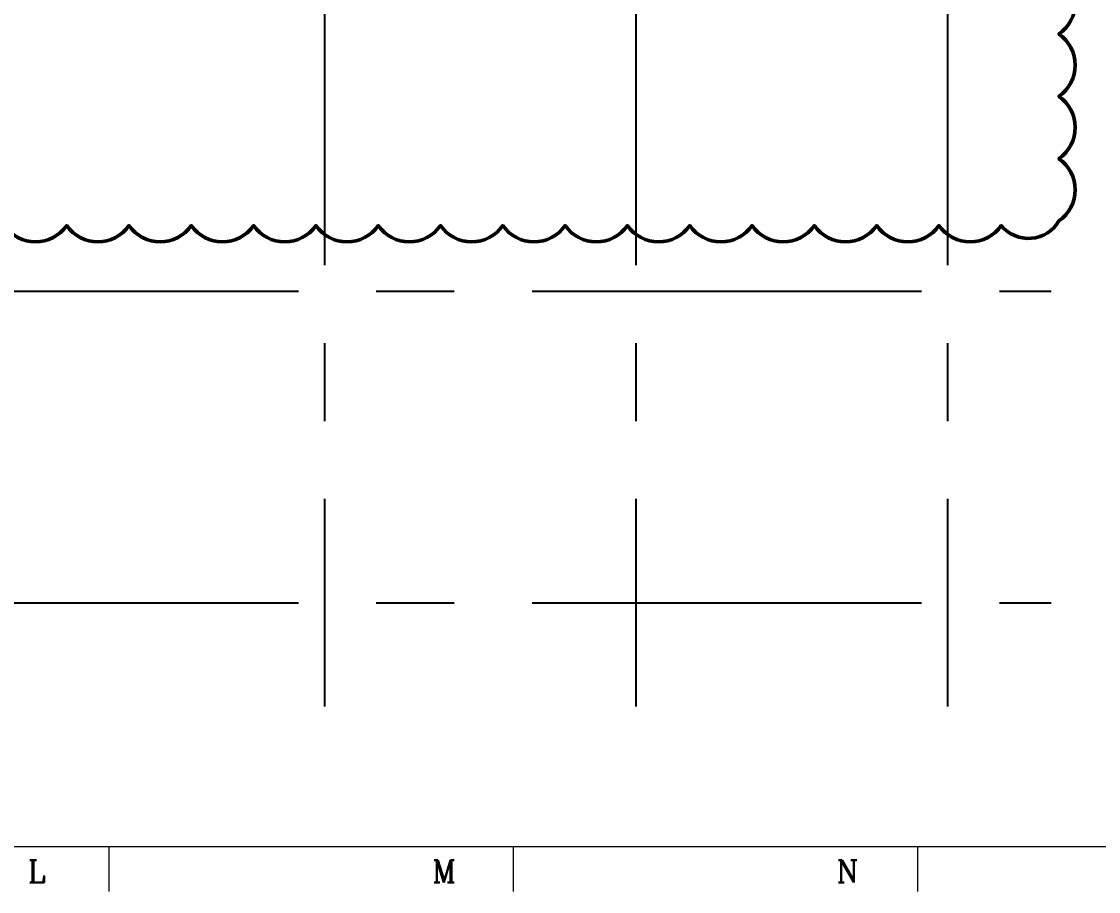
# Model space of a CAD drawing. Header units: millimetres. Extents: x -300 to 383236, y -195106 to -144646.
# Drawn here: x 125229 to 135599, y -194483 to -186104 of the extents above; entities that cross this region are included whole.
import ezdxf

# ---------------------------------------------------------------- set-up
doc = ezdxf.new("R2010")
doc.units = ezdxf.units.MM
doc.header["$LTSCALE"] = 60
doc.linetypes.add('CENTER', pattern=[2, 1.25, -0.25, 0.25, -0.25])
doc.layers.add('1', color=7, linetype='Continuous')
doc.layers.add('1CEN', color=20, linetype='CENTER')
doc.layers.add('C_REV', color=4, linetype='Continuous', lineweight=50)
doc.layers.add('TAN-TIT', color=30, linetype='Continuous', lineweight=0)
doc.styles.add('COM', font='COMPLEX', dxfattribs={"height": 5})

# ---------------------------------------------------------------- blocks, each defined once
blk = doc.blocks.new('BORDER')
at = {"layer": 'TAN-TIT'}
for p, q in [((4977, 3520), (232823, 3520)), ((160720, 3520), (160720, 2078)), ((173699, 3520), (173699, 2078)), ((186677, 3520), (186677, 2078))]:
    blk.add_line(p, q, dxfattribs=at)
at = {"layer": 'TAN-TIT', "style": 'COM'}
for s, p in [('L', (158124, 2366)), ('M', (171103, 2366)), ('N', (184082, 2366))]:
    blk.add_text(s, height=721, dxfattribs=at).set_placement(p)

msp = doc.modelspace()

# ---------------------------------------------------------------- linework, layer by layer
at = {"layer": '1CEN', "color": 1, "ltscale": 50}
for p, q in [((128144.9, -154702.1), (128144.9, -192702.1)), ((131144.9, -154702.1), (131144.9, -192702.1)), ((134144.9, -154702.1), (134144.9, -192702.1)), ((82144.9, -188702.1), (135144.9, -188702.1)), ((82144.9, -191702.1), (135144.9, -191702.1))]:
    msp.add_line(p, q, dxfattribs=at)
at = {"layer": 'C_REV'}
msp.add_lwpolyline([(135218.8, -185625.2, -0.5205671), (135218.8, -186225.2, -0.5205671), (135218.8, -186825.2, -0.5205671), (135218.8, -187425.2, -0.5205671), (135218.8, -188025.2, -0.5205671), (134663.4, -188069.7, -0.5205671), (134063.4, -188069.7, -0.5205671), (133463.4, -188069.7, -0.5205671), (132863.4, -188069.7, -0.5205671), (132263.4, -188069.7, -0.5205671), (131663.4, -188069.7, -0.5205671), (131063.4, -188069.7, -0.5205671), (130463.4, -188069.7, -0.5205671), (129863.4, -188069.7, -0.5205671), (129263.4, -188069.7, -0.5205671), (128663.4, -188069.7, -0.5205671), (128063.4, -188069.7, -0.5205671), (127463.4, -188069.7, -0.5205671), (126863.4, -188069.7, -0.5205671), (126263.4, -188069.7, -0.5205671), (125663.4, -188069.7, -0.5205671), (125063.4, -188069.7, -0.5205671)], format="xyb", dxfattribs=at)

# ---------------------------------------------------------------- block references
at = {"layer": '1', "xscale": 0.3, "yscale": 0.3, "zscale": 0.3}
msp.add_blockref('BORDER', (77851.8, -195106.1), dxfattribs=at)

doc.saveas('drawing.dxf')
